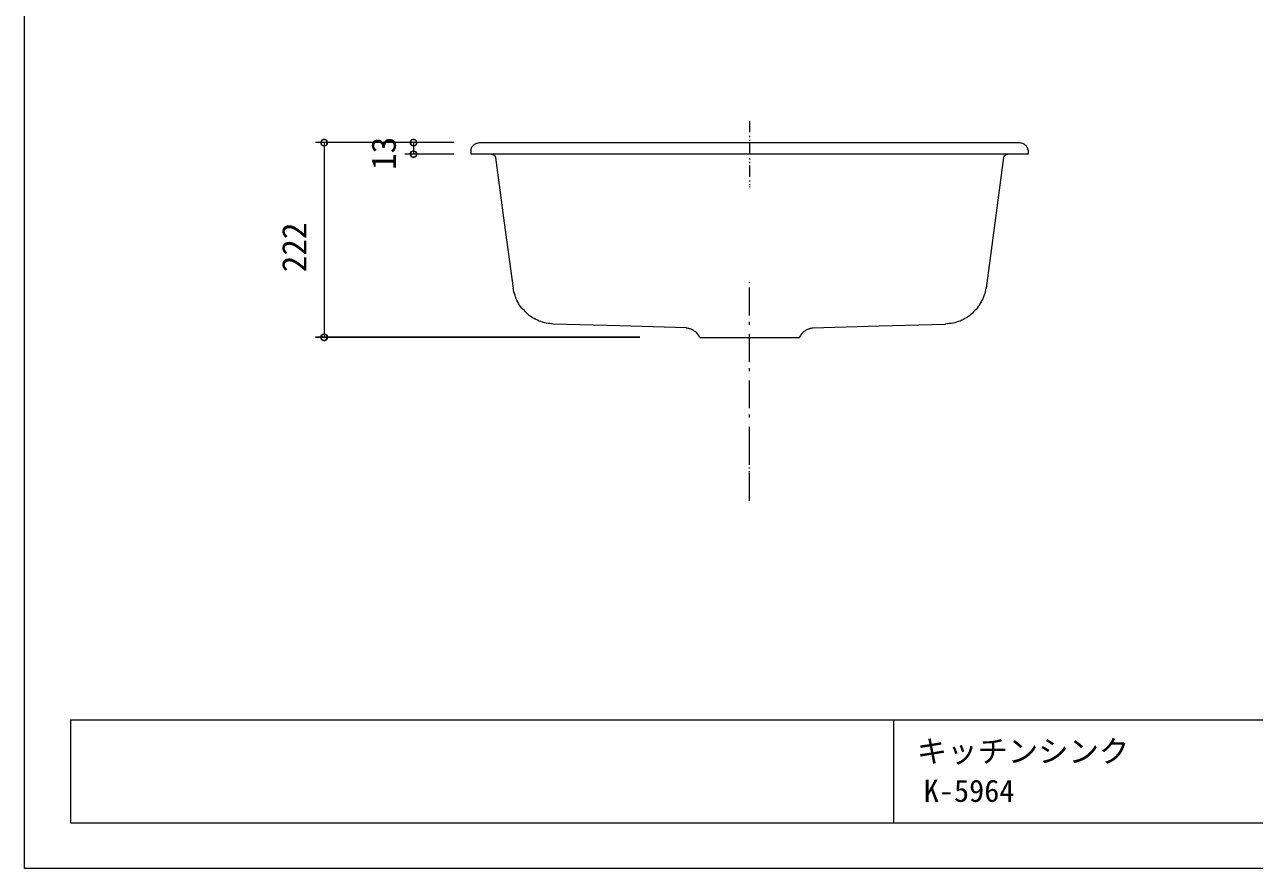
# Model space of a CAD drawing. Units: millimetres, scale not verified. Extents: x -1392 to 1350, y -947 to 991.
# Drawn here: x -1392 to 11, y -947 to 16 of the extents above; entities that cross this region are included whole.
import ezdxf
from ezdxf.enums import TextEntityAlignment as Align

# ---------------------------------------------------------------- set-up
doc = ezdxf.new("R2010")
doc.units = ezdxf.units.MM
doc.header["$LTSCALE"] = 10
for name, color, linetype, lineweight in [('0-1_レイヤー_1', 7, 'Continuous', 18), ('0-7', 7, 'Continuous', 5), ('F-0', 7, 'Continuous', 5)]:
    doc.layers.add(name, color=color, linetype=linetype, lineweight=lineweight)
doc.styles.add('ＭＳ ゴシック', font='')
doc.styles.get('ＭＳ ゴシック').set_extended_font_data('MS Gothic')

msp = doc.modelspace()

# ---------------------------------------------------------------- linework, layer by layer
at = {"layer": '0-1_レイヤー_1'}
msp.add_line((-882.02, -130.15), (-882.02, -128.25), dxfattribs=at)
for points in [[(-564.52, -94.38), (-564.52, -100.73), (-564.52, -107.08)], [(-564.52, -111.32), (-564.52, -111.95), (-564.52, -112.59)], [(-882.02, -128.25), (-882.02, -127.19), (-882.02, -126.13), (-881.8, -125.29), (-881.59, -124.44), (-881.17, -123.81), (-880.74, -123.17), (-880.11, -122.54), (-879.47, -121.9), (-878.84, -121.26), (-878.2, -120.63), (-877.36, -120.21), (-876.51, -119.79), (-875.67, -119.57), (-874.82, -119.36), (-873.97, -119.15), (-873.13, -118.94), (-564.52, -118.94), (-255.91, -118.94), (-255.06, -119.15), (-254.21, -119.36), (-253.36, -119.57), (-252.52, -119.79), (-251.88, -120.21), (-251.25, -120.63), (-250.4, -121.26), (-249.55, -121.9), (-249.13, -122.54), (-248.71, -123.17), (-248.28, -123.81), (-247.86, -124.44), (-247.65, -125.29), (-247.44, -126.13), (-247.23, -127.19), (-247.02, -128.25), (-247.02, -130.15), (-247.02, -132.06), (-564.52, -132.06), (-882.02, -132.06), (-882.02, -130.15)], [(-564.52, -115.55), (-564.52, -116.18), (-564.52, -116.82)], [(-564.52, -119.79), (-564.52, -126.13), (-564.52, -132.48)], [(-858.73, -132.06), (-858.31, -132.06), (-857.88, -132.06), (-857.46, -132.27), (-857.04, -132.48), (-856.83, -132.69), (-856.61, -132.91), (-856.19, -133.12), (-855.77, -133.33), (-855.56, -133.54), (-855.34, -133.75), (-855.13, -134.18), (-854.92, -134.6), (-854.71, -134.81), (-854.5, -135.02), (-854.5, -135.45), (-854.5, -135.87)], [(-854.5, -135.87), (-844.34, -210.38), (-834.18, -284.88)], [(-564.52, -136.72), (-564.52, -137.35), (-564.52, -137.99)], [(-274.95, -135.87), (-284.9, -210.38), (-294.85, -284.88)], [(-274.53, -135.87), (-274.53, -135.45), (-274.53, -135.02), (-274.32, -134.81), (-274.11, -134.6), (-273.9, -134.18), (-273.68, -133.75), (-273.47, -133.54), (-273.26, -133.33), (-273.05, -133.12), (-272.84, -132.91), (-272.41, -132.69), (-271.99, -132.48), (-271.57, -132.27), (-271.14, -132.06), (-270.72, -132.06), (-270.3, -132.06)], [(-564.52, -140.95), (-564.52, -141.59), (-564.52, -142.22)], [(-564.52, -145.18), (-564.52, -151.53), (-564.52, -157.88)], [(-564.52, -162.12), (-564.52, -162.75), (-564.52, -163.39)], [(-564.52, -166.35), (-564.52, -166.99), (-564.52, -167.62)], [(-564.52, -168.89), (-564.52, -169.32), (-564.52, -169.74)], [(-564.52, -278.96), (-564.52, -278.53), (-564.52, -278.11)], [(-788.46, -325.95), (-790.36, -325.74), (-792.27, -325.52), (-794.38, -325.31), (-796.5, -325.1), (-798.62, -324.47), (-800.73, -323.83), (-802.64, -323.19), (-804.55, -322.56), (-806.45, -321.71), (-808.35, -320.87), (-810.26, -319.81), (-812.16, -318.75), (-813.86, -317.69), (-815.55, -316.63), (-817.03, -315.15), (-818.52, -313.67), (-820, -312.19), (-821.48, -310.71), (-822.96, -309.22), (-824.44, -307.74), (-825.71, -306.05), (-826.98, -304.36), (-828.04, -302.45), (-829.1, -300.55), (-829.95, -298.85), (-830.79, -297.16), (-831.43, -295.04), (-832.06, -292.93), (-832.7, -291.02), (-833.33, -289.12), (-833.75, -287), (-834.18, -284.88)], [(-564.52, -316.21), (-564.52, -300.34), (-564.52, -284.46)], [(-295.27, -284.88), (-295.49, -287), (-295.7, -289.12), (-296.33, -291.02), (-296.97, -292.93), (-297.81, -295.04), (-298.66, -297.16), (-299.51, -298.85), (-300.35, -300.55), (-301.41, -302.45), (-302.47, -304.36), (-303.74, -306.05), (-305.01, -307.74), (-306.28, -309.22), (-307.55, -310.71), (-309.03, -312.19), (-310.52, -313.67), (-312.21, -315.15), (-313.9, -316.63), (-315.59, -317.69), (-317.29, -318.75), (-318.98, -319.81), (-320.67, -320.87), (-322.58, -321.71), (-324.48, -322.56), (-326.6, -323.19), (-328.72, -323.83), (-330.62, -324.47), (-332.53, -325.1), (-334.64, -325.31), (-336.76, -325.52), (-338.88, -325.74), (-340.99, -325.95)], [(-636.48, -330.18), (-712.47, -328.07), (-788.46, -325.95)], [(-636.91, -330.18), (-636.06, -330.39), (-635.21, -330.6), (-634.36, -330.81), (-633.52, -331.03), (-632.67, -331.24), (-631.82, -331.45), (-630.98, -331.88), (-630.13, -332.3), (-629.5, -332.72), (-628.86, -333.14), (-628.02, -333.57), (-627.17, -333.99), (-626.53, -334.41), (-625.9, -334.84), (-625.26, -335.47), (-624.63, -336.11)], [(-621.24, -341.19), (-622.93, -338.86), (-624.63, -336.53)], [(-564.52, -326.79), (-564.52, -325.1), (-564.52, -323.41)], [(-507.79, -341.19), (-506.09, -338.86), (-504.4, -336.53)], [(-504.4, -336.11), (-503.77, -335.47), (-503.13, -334.84), (-502.5, -334.41), (-501.86, -333.99), (-501.23, -333.57), (-500.59, -333.14), (-499.74, -332.72), (-498.9, -332.3), (-498.05, -331.88), (-497.2, -331.45), (-496.57, -331.24), (-495.93, -331.03), (-495.09, -330.81), (-494.24, -330.6), (-493.39, -330.39), (-492.55, -330.18)], [(-492.55, -330.18), (-416.77, -328.07), (-340.99, -325.95)], [(-621.24, -341.19), (-564.52, -341.19), (-507.79, -341.19)], [(-564.52, -369.13), (-564.52, -353.25), (-564.52, -337.38)], [(-564.52, -379.71), (-564.52, -378.02), (-564.52, -376.32)], [(-564.52, -422.04), (-564.52, -406.17), (-564.52, -390.29)], [(-564.52, -432.63), (-564.52, -430.94), (-564.52, -429.24)], [(-564.52, -474.96), (-564.52, -459.09), (-564.52, -443.21)], [(-564.52, -444.9), (-564.52, -444.48), (-564.52, -444.06)], [(-564.52, -461.41), (-564.52, -455.07), (-564.52, -448.71)], [(-564.52, -465.65), (-564.52, -465.01), (-564.52, -464.38)], [(-564.52, -469.88), (-564.52, -469.25), (-564.52, -468.61)], [(-564.52, -486.82), (-564.52, -480.46), (-564.52, -474.11)], [(-564.52, -485.54), (-564.52, -483.85), (-564.52, -482.16)], [(-564.52, -491.05), (-564.52, -490.41), (-564.52, -489.78)], [(-564.52, -495.28), (-564.52, -494.65), (-564.52, -494.01)], [(-564.52, -527.88), (-564.52, -512), (-564.52, -496.13)], [(-564.52, -512.21), (-564.52, -505.86), (-564.52, -499.51)]]:
    msp.add_lwpolyline(points, dxfattribs=at)
at = {"layer": '0-1_レイヤー_1', "color": 5}
for points in [[(-901.91, -118.94), (-980.86, -118.94), (-1059.81, -118.94)], [(-1049.66, -118.94), (-1049.66, -230.06), (-1049.66, -341.19)], [(-901.91, -118.94), (-929.85, -118.94), (-957.79, -118.94)], [(-948.05, -118.94), (-948.05, -125.5), (-948.05, -132.06)], [(-901.91, -132.06), (-929.85, -132.06), (-957.79, -132.06)], [(-689.82, -341.19), (-874.82, -341.19), (-1059.81, -341.19)]]:
    msp.add_lwpolyline(points, dxfattribs=at)
for points in [[(-1046.27, -118.94), (-1047.31, -116.25), (-1049.87, -115.13), (-1052.42, -116.25), (-1053.46, -118.94), (-1052.42, -121.63), (-1049.87, -122.75), (-1047.31, -121.63)], [(-944.24, -118.94), (-945.29, -116.25), (-947.84, -115.13), (-950.4, -116.25), (-951.44, -118.94), (-950.4, -121.63), (-947.84, -122.75), (-945.29, -121.63)], [(-944.24, -132.06), (-945.29, -129.37), (-947.84, -128.25), (-950.4, -129.37), (-951.44, -132.06), (-950.4, -134.75), (-947.84, -135.87), (-945.29, -134.75)], [(-1046.27, -341.19), (-1047.31, -338.5), (-1049.87, -337.38), (-1052.42, -338.5), (-1053.46, -341.19), (-1052.42, -343.88), (-1049.87, -345), (-1047.31, -343.88)]]:
    msp.add_lwpolyline(points, close=True, dxfattribs=at)
at = {"layer": '0-7'}
for p, q in [((-902.02, -118.92), (-1059.77, -118.92)), ((-1049.77, -118.92), (-1049.77, -340.92)), ((-902.02, -118.92), (-957.77, -118.92)), ((-947.77, -118.92), (-947.77, -131.92)), ((-902.02, -131.92), (-957.77, -131.92)), ((-689.77, -340.92), (-1059.77, -340.92))]:
    msp.add_line(p, q, dxfattribs=at)
for centre in [(-1049.77, -118.92), (-947.77, -118.92), (-947.77, -131.92), (-1049.77, -340.92)]:
    msp.add_circle(centre, 3.75, dxfattribs=at)
at = {"layer": 'F-0'}
for p, q in [((-1339.08, -777.82), (1297.56, -777.82)), ((-1339.08, -777.82), (-1339.08, -895.37)), ((-400.44, -777.82), (-400.44, -895.37)), ((-1339.08, -895.37), (1297.56, -895.37))]:
    msp.add_line(p, q, dxfattribs=at)
msp.add_lwpolyline([(-1391.5, 991.14), (1350.16, 991.14), (1350.16, -947.41), (-1391.5, -947.41)], close=True, dxfattribs=at)

# ---------------------------------------------------------------- texts
at = {"layer": '0-7', "style": 'ＭＳ ゴシック'}
for s, p in [('13', (-959.68, -150.11)), ('222', (-1061.68, -266.96))]:
    msp.add_text(s, height=27.86, rotation=90, dxfattribs=at).set_placement(p, align=Align.BOTTOM_LEFT)
at = {"layer": 'F-0', "style": 'ＭＳ ゴシック'}
for s, p in [('キッチンシンク', (-373.85, -833.98)), ('K-5964', (-366.01, -879.08))]:
    msp.add_text(s, height=25.38, dxfattribs=at).set_placement(p, align=Align.BOTTOM_LEFT)

doc.saveas('drawing.dxf')
